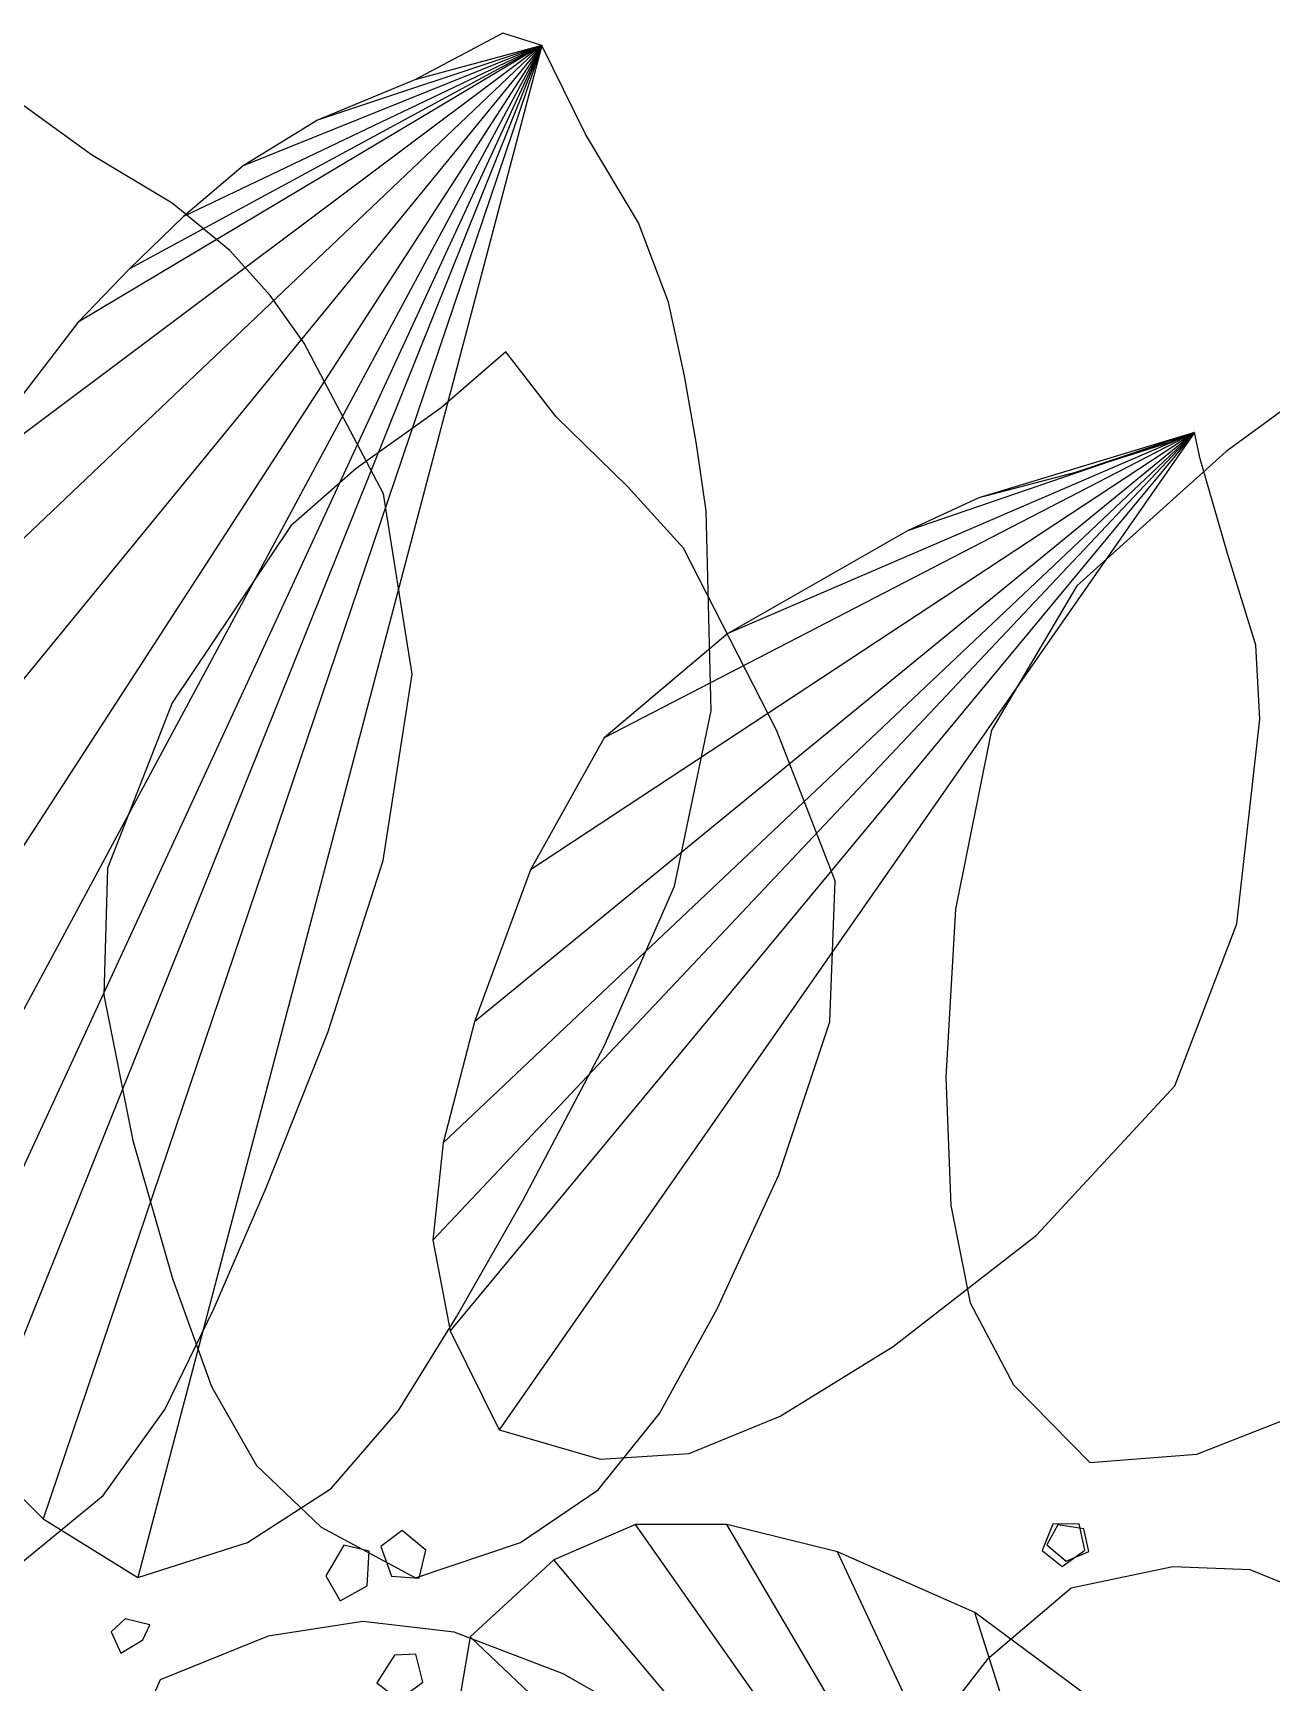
# Model space of a CAD drawing. Extents: x -23.2 to 18.8, y -18.4 to 11.3.
# Drawn here: x -4.0775 to -4.0001, y -0.4929 to -0.3897 of the extents above; entities that cross this region are included whole.
import ezdxf

# ---------------------------------------------------------------- set-up
doc = ezdxf.new("R2010")
doc.units = 0
doc.layers.add('FURNISHINGELEMENT', color=8, linetype='CONTINUOUS')

msp = doc.modelspace()

# ---------------------------------------------------------------- linework, layer by layer
at = {"layer": 'FURNISHINGELEMENT'}
for p, q in [((-4.04814, -0.38969, 4.59365), (-4.05365, -0.39262, 4.59326)), ((-4.04569, -0.39047, 4.59338), (-4.04814, -0.38969, 4.59365)), ((-4.04569, -0.39047, 4.59338), (-4.08878, -0.4431, 4.55989)), ((-4.04569, -0.39047, 4.59338), (-4.08816, -0.456, 4.5508)), ((-4.04569, -0.39047, 4.59338), (-4.08734, -0.43006, 4.56873)), ((-4.04569, -0.39047, 4.59338), (-4.08637, -0.4661, 4.54313)), ((-4.04569, -0.39047, 4.59338), (-4.08405, -0.4734, 4.53703)), ((-4.04569, -0.39047, 4.59338), (-4.0827, -0.4182, 4.57697)), ((-4.04569, -0.39047, 4.59338), (-4.08107, -0.47848, 4.53257)), ((-4.04569, -0.39047, 4.59338), (-4.0769, -0.48265, 4.52883)), ((-4.04569, -0.39047, 4.59338), (-4.0747, -0.40777, 4.58431)), ((-4.04569, -0.39047, 4.59338), (-4.0715, -0.40445, 4.58668)), ((-4.04569, -0.39047, 4.59338), (-4.07097, -0.48631, 4.52571)), ((-4.04569, -0.39047, 4.59338), (-4.06811, -0.40117, 4.58883)), ((-4.04569, -0.39047, 4.59338), (-4.06438, -0.398, 4.59066)), ((-4.04569, -0.39047, 4.59338), (-4.05974, -0.39514, 4.59221)), ((-4.04569, -0.39047, 4.59338), (-4.05365, -0.39262, 4.59326)), ((-4.04297, -0.39602, 4.59205), (-4.04569, -0.39047, 4.59338)), ((-4.04297, -0.39602, 4.59205), (-4.04569, -0.39047, 4.59338)), ((-4.04297, -0.39602, 4.59205), (-4.04569, -0.39047, 4.59338)), ((-4.04297, -0.39602, 4.59205), (-4.04569, -0.39047, 4.59338)), ((-4.04297, -0.39602, 4.59205), (-4.04569, -0.39047, 4.59338)), ((-4.04297, -0.39602, 4.59205), (-4.04569, -0.39047, 4.59338)), ((-4.04297, -0.39602, 4.59205), (-4.04569, -0.39047, 4.59338)), ((-4.04297, -0.39602, 4.59205), (-4.04569, -0.39047, 4.59338)), ((-4.04297, -0.39602, 4.59205), (-4.04569, -0.39047, 4.59338)), ((-4.04297, -0.39602, 4.59205), (-4.04569, -0.39047, 4.59338)), ((-4.04297, -0.39602, 4.59205), (-4.04569, -0.39047, 4.59338)), ((-4.04297, -0.39602, 4.59205), (-4.04569, -0.39047, 4.59338)), ((-4.04297, -0.39602, 4.59205), (-4.04569, -0.39047, 4.59338)), ((-4.04297, -0.39602, 4.59205), (-4.04569, -0.39047, 4.59338)), ((-4.04297, -0.39602, 4.59205), (-4.04569, -0.39047, 4.59338)), ((-4.04297, -0.39602, 4.59205), (-4.04569, -0.39047, 4.59338)), ((-4.05365, -0.39262, 4.59326), (-4.05974, -0.39514, 4.59221)), ((-4.05365, -0.39262, 4.59326), (-4.05974, -0.39514, 4.59221)), ((-4.07387, -0.39731, 4.57315), (-4.07833, -0.39407, 4.57605)), ((-4.05974, -0.39514, 4.59221), (-4.06438, -0.398, 4.59066)), ((-4.05974, -0.39514, 4.59221), (-4.06438, -0.398, 4.59066)), ((-4.05974, -0.39514, 4.59221), (-4.06438, -0.398, 4.59066)), ((-4.03965, -0.40156, 4.58993), (-4.04297, -0.39602, 4.59205)), ((-4.03965, -0.40156, 4.58993), (-4.04297, -0.39602, 4.59205)), ((-4.03965, -0.40156, 4.58993), (-4.04297, -0.39602, 4.59205)), ((-4.03965, -0.40156, 4.58993), (-4.04297, -0.39602, 4.59205)), ((-4.03965, -0.40156, 4.58993), (-4.04297, -0.39602, 4.59205)), ((-4.03965, -0.40156, 4.58993), (-4.04297, -0.39602, 4.59205)), ((-4.03965, -0.40156, 4.58993), (-4.04297, -0.39602, 4.59205)), ((-4.03965, -0.40156, 4.58993), (-4.04297, -0.39602, 4.59205)), ((-4.03965, -0.40156, 4.58993), (-4.04297, -0.39602, 4.59205)), ((-4.03965, -0.40156, 4.58993), (-4.04297, -0.39602, 4.59205)), ((-4.03965, -0.40156, 4.58993), (-4.04297, -0.39602, 4.59205)), ((-4.03965, -0.40156, 4.58993), (-4.04297, -0.39602, 4.59205)), ((-4.03965, -0.40156, 4.58993), (-4.04297, -0.39602, 4.59205)), ((-4.03965, -0.40156, 4.58993), (-4.04297, -0.39602, 4.59205)), ((-4.03965, -0.40156, 4.58993), (-4.04297, -0.39602, 4.59205)), ((-4.03965, -0.40156, 4.58993), (-4.04297, -0.39602, 4.59205)), ((-4.06882, -0.40033, 4.56987), (-4.07387, -0.39731, 4.57315)), ((-4.06438, -0.398, 4.59066), (-4.06811, -0.40117, 4.58883)), ((-4.06438, -0.398, 4.59066), (-4.06811, -0.40117, 4.58883)), ((-4.06438, -0.398, 4.59066), (-4.06811, -0.40117, 4.58883)), ((-4.06438, -0.398, 4.59066), (-4.06811, -0.40117, 4.58883)), ((-4.06521, -0.4033, 4.56623), (-4.06882, -0.40033, 4.56987)), ((-4.06811, -0.40117, 4.58883), (-4.0715, -0.40445, 4.58668)), ((-4.06811, -0.40117, 4.58883), (-4.0715, -0.40445, 4.58668)), ((-4.06811, -0.40117, 4.58883), (-4.0715, -0.40445, 4.58668)), ((-4.06811, -0.40117, 4.58883), (-4.0715, -0.40445, 4.58668)), ((-4.06811, -0.40117, 4.58883), (-4.0715, -0.40445, 4.58668)), ((-4.03777, -0.40653, 4.58762), (-4.03965, -0.40156, 4.58993)), ((-4.03777, -0.40653, 4.58762), (-4.03965, -0.40156, 4.58993)), ((-4.03777, -0.40653, 4.58762), (-4.03965, -0.40156, 4.58993)), ((-4.03777, -0.40653, 4.58762), (-4.03965, -0.40156, 4.58993)), ((-4.03777, -0.40653, 4.58762), (-4.03965, -0.40156, 4.58993)), ((-4.03777, -0.40653, 4.58762), (-4.03965, -0.40156, 4.58993)), ((-4.03777, -0.40653, 4.58762), (-4.03965, -0.40156, 4.58993)), ((-4.03777, -0.40653, 4.58762), (-4.03965, -0.40156, 4.58993)), ((-4.03777, -0.40653, 4.58762), (-4.03965, -0.40156, 4.58993)), ((-4.03777, -0.40653, 4.58762), (-4.03965, -0.40156, 4.58993)), ((-4.03777, -0.40653, 4.58762), (-4.03965, -0.40156, 4.58993)), ((-4.03777, -0.40653, 4.58762), (-4.03965, -0.40156, 4.58993)), ((-4.03777, -0.40653, 4.58762), (-4.03965, -0.40156, 4.58993)), ((-4.03777, -0.40653, 4.58762), (-4.03965, -0.40156, 4.58993)), ((-4.03777, -0.40653, 4.58762), (-4.03965, -0.40156, 4.58993)), ((-4.03777, -0.40653, 4.58762), (-4.03965, -0.40156, 4.58993)), ((-4.06269, -0.40612, 4.56227), (-4.06521, -0.4033, 4.56623)), ((-4.0715, -0.40445, 4.58668), (-4.0747, -0.40777, 4.58431)), ((-4.0715, -0.40445, 4.58668), (-4.0747, -0.40777, 4.58431)), ((-4.0715, -0.40445, 4.58668), (-4.0747, -0.40777, 4.58431)), ((-4.0715, -0.40445, 4.58668), (-4.0747, -0.40777, 4.58431)), ((-4.0715, -0.40445, 4.58668), (-4.0747, -0.40777, 4.58431)), ((-4.0715, -0.40445, 4.58668), (-4.0747, -0.40777, 4.58431)), ((-4.06057, -0.4091, 4.55823), (-4.06269, -0.40612, 4.56227)), ((-4.03678, -0.41113, 4.58529), (-4.03777, -0.40653, 4.58762)), ((-4.03678, -0.41113, 4.58529), (-4.03777, -0.40653, 4.58762)), ((-4.03678, -0.41113, 4.58529), (-4.03777, -0.40653, 4.58762)), ((-4.03678, -0.41113, 4.58529), (-4.03777, -0.40653, 4.58762)), ((-4.03678, -0.41113, 4.58529), (-4.03777, -0.40653, 4.58762)), ((-4.03678, -0.41113, 4.58529), (-4.03777, -0.40653, 4.58762)), ((-4.03678, -0.41113, 4.58529), (-4.03777, -0.40653, 4.58762)), ((-4.03678, -0.41113, 4.58529), (-4.03777, -0.40653, 4.58762)), ((-4.03678, -0.41113, 4.58529), (-4.03777, -0.40653, 4.58762)), ((-4.03678, -0.41113, 4.58529), (-4.03777, -0.40653, 4.58762)), ((-4.03678, -0.41113, 4.58529), (-4.03777, -0.40653, 4.58762)), ((-4.03678, -0.41113, 4.58529), (-4.03777, -0.40653, 4.58762)), ((-4.03678, -0.41113, 4.58529), (-4.03777, -0.40653, 4.58762)), ((-4.03678, -0.41113, 4.58529), (-4.03777, -0.40653, 4.58762)), ((-4.03678, -0.41113, 4.58529), (-4.03777, -0.40653, 4.58762)), ((-4.03678, -0.41113, 4.58529), (-4.03777, -0.40653, 4.58762)), ((-4.0747, -0.40777, 4.58431), (-4.0827, -0.4182, 4.57697)), ((-4.0747, -0.40777, 4.58431), (-4.0827, -0.4182, 4.57697)), ((-4.0747, -0.40777, 4.58431), (-4.0827, -0.4182, 4.57697)), ((-4.0747, -0.40777, 4.58431), (-4.0827, -0.4182, 4.57697)), ((-4.0747, -0.40777, 4.58431), (-4.0827, -0.4182, 4.57697)), ((-4.0747, -0.40777, 4.58431), (-4.0827, -0.4182, 4.57697)), ((-4.0747, -0.40777, 4.58431), (-4.0827, -0.4182, 4.57697)), ((-4.05561, -0.41851, 4.54666), (-4.06057, -0.4091, 4.55823)), ((-4.04795, -0.40963, 4.18516), (-4.05199, -0.41313, 4.18389)), ((-4.04479, -0.41369, 4.18421), (-4.04795, -0.40963, 4.18516)), ((-4.03603, -0.41542, 4.58283), (-4.03678, -0.41113, 4.58529)), ((-4.03603, -0.41542, 4.58283), (-4.03678, -0.41113, 4.58529)), ((-4.03603, -0.41542, 4.58283), (-4.03678, -0.41113, 4.58529)), ((-4.03603, -0.41542, 4.58283), (-4.03678, -0.41113, 4.58529)), ((-4.03603, -0.41542, 4.58283), (-4.03678, -0.41113, 4.58529)), ((-4.03603, -0.41542, 4.58283), (-4.03678, -0.41113, 4.58529)), ((-4.03603, -0.41542, 4.58283), (-4.03678, -0.41113, 4.58529)), ((-4.03603, -0.41542, 4.58283), (-4.03678, -0.41113, 4.58529)), ((-4.03603, -0.41542, 4.58283), (-4.03678, -0.41113, 4.58529)), ((-4.03603, -0.41542, 4.58283), (-4.03678, -0.41113, 4.58529)), ((-4.03603, -0.41542, 4.58283), (-4.03678, -0.41113, 4.58529)), ((-4.03603, -0.41542, 4.58283), (-4.03678, -0.41113, 4.58529)), ((-4.03603, -0.41542, 4.58283), (-4.03678, -0.41113, 4.58529)), ((-4.03603, -0.41542, 4.58283), (-4.03678, -0.41113, 4.58529)), ((-4.03603, -0.41542, 4.58283), (-4.03678, -0.41113, 4.58529)), ((-4.03603, -0.41542, 4.58283), (-4.03678, -0.41113, 4.58529)), ((-4.05199, -0.41313, 4.18389), (-4.05731, -0.41693, 4.18163)), ((-4.04031, -0.41807, 4.18245), (-4.04479, -0.41369, 4.18421)), ((-3.99916, -0.41315, 4.23468), (-4.00289, -0.41587, 4.23214)), ((-4.00486, -0.41468, 4.63651), (-4.05252, -0.46521, 4.58332)), ((-4.00486, -0.41468, 4.63651), (-4.05187, -0.45911, 4.58951)), ((-4.00486, -0.41468, 4.63651), (-4.05144, -0.47088, 4.57851)), ((-4.00486, -0.41468, 4.63651), (-4.0499, -0.45155, 4.59732)), ((-4.00486, -0.41468, 4.63651), (-4.04836, -0.47708, 4.57489)), ((-4.00486, -0.41468, 4.63651), (-4.04641, -0.44204, 4.60743)), ((-4.00486, -0.41468, 4.63651), (-4.0418, -0.43378, 4.61722)), ((-4.00486, -0.41468, 4.63651), (-4.03407, -0.42726, 4.62803)), ((-4.00486, -0.41468, 4.63651), (-4.02281, -0.42083, 4.63558)), ((-4.00486, -0.41468, 4.63651), (-4.01835, -0.41876, 4.63717)), ((-4.00486, -0.41468, 4.63651), (-4.01231, -0.41719, 4.6374)), ((-4.00486, -0.41468, 4.63651), (-4.00641, -0.41531, 4.63674)), ((-4.0045, -0.41632, 4.6359), (-4.00486, -0.41468, 4.63651)), ((-4.0045, -0.41632, 4.6359), (-4.00486, -0.41468, 4.63651)), ((-4.0045, -0.41632, 4.6359), (-4.00486, -0.41468, 4.63651)), ((-4.0045, -0.41632, 4.6359), (-4.00486, -0.41468, 4.63651)), ((-4.0045, -0.41632, 4.6359), (-4.00486, -0.41468, 4.63651)), ((-4.0045, -0.41632, 4.6359), (-4.00486, -0.41468, 4.63651)), ((-4.0045, -0.41632, 4.6359), (-4.00486, -0.41468, 4.63651)), ((-4.0045, -0.41632, 4.6359), (-4.00486, -0.41468, 4.63651)), ((-4.0045, -0.41632, 4.6359), (-4.00486, -0.41468, 4.63651)), ((-4.0045, -0.41632, 4.6359), (-4.00486, -0.41468, 4.63651)), ((-4.0045, -0.41632, 4.6359), (-4.00486, -0.41468, 4.63651)), ((-4.0045, -0.41632, 4.6359), (-4.00486, -0.41468, 4.63651)), ((-4.03541, -0.41958, 4.58025), (-4.03603, -0.41542, 4.58283)), ((-4.03541, -0.41958, 4.58025), (-4.03603, -0.41542, 4.58283)), ((-4.03541, -0.41958, 4.58025), (-4.03603, -0.41542, 4.58283)), ((-4.03541, -0.41958, 4.58025), (-4.03603, -0.41542, 4.58283)), ((-4.03541, -0.41958, 4.58025), (-4.03603, -0.41542, 4.58283)), ((-4.03541, -0.41958, 4.58025), (-4.03603, -0.41542, 4.58283)), ((-4.03541, -0.41958, 4.58025), (-4.03603, -0.41542, 4.58283)), ((-4.03541, -0.41958, 4.58025), (-4.03603, -0.41542, 4.58283)), ((-4.03541, -0.41958, 4.58025), (-4.03603, -0.41542, 4.58283)), ((-4.03541, -0.41958, 4.58025), (-4.03603, -0.41542, 4.58283)), ((-4.03541, -0.41958, 4.58025), (-4.03603, -0.41542, 4.58283)), ((-4.03541, -0.41958, 4.58025), (-4.03603, -0.41542, 4.58283)), ((-4.03541, -0.41958, 4.58025), (-4.03603, -0.41542, 4.58283)), ((-4.03541, -0.41958, 4.58025), (-4.03603, -0.41542, 4.58283)), ((-4.03541, -0.41958, 4.58025), (-4.03603, -0.41542, 4.58283)), ((-4.03541, -0.41958, 4.58025), (-4.03603, -0.41542, 4.58283)), ((-4.00641, -0.41531, 4.63674), (-4.01231, -0.41719, 4.6374)), ((-4.00289, -0.41587, 4.23214), (-4.01223, -0.42428, 4.22337)), ((-4.05731, -0.41693, 4.18163), (-4.0614, -0.42052, 4.1787)), ((-4.0028, -0.42225, 4.63344), (-4.0045, -0.41632, 4.6359)), ((-4.0028, -0.42225, 4.63344), (-4.0045, -0.41632, 4.6359)), ((-4.0028, -0.42225, 4.63344), (-4.0045, -0.41632, 4.6359)), ((-4.0028, -0.42225, 4.63344), (-4.0045, -0.41632, 4.6359)), ((-4.0028, -0.42225, 4.63344), (-4.0045, -0.41632, 4.6359)), ((-4.0028, -0.42225, 4.63344), (-4.0045, -0.41632, 4.6359)), ((-4.0028, -0.42225, 4.63344), (-4.0045, -0.41632, 4.6359)), ((-4.0028, -0.42225, 4.63344), (-4.0045, -0.41632, 4.6359)), ((-4.0028, -0.42225, 4.63344), (-4.0045, -0.41632, 4.6359)), ((-4.0028, -0.42225, 4.63344), (-4.0045, -0.41632, 4.6359)), ((-4.0028, -0.42225, 4.63344), (-4.0045, -0.41632, 4.6359)), ((-4.0028, -0.42225, 4.63344), (-4.0045, -0.41632, 4.6359)), ((-4.01231, -0.41719, 4.6374), (-4.01835, -0.41876, 4.63717)), ((-4.01231, -0.41719, 4.6374), (-4.01835, -0.41876, 4.63717)), ((-4.0538, -0.4298, 4.53569), (-4.05561, -0.41851, 4.54666)), ((-4.03684, -0.42192, 4.18003), (-4.04031, -0.41807, 4.18245)), ((-4.01835, -0.41876, 4.63717), (-4.02281, -0.42083, 4.63558)), ((-4.01835, -0.41876, 4.63717), (-4.02281, -0.42083, 4.63558)), ((-4.01835, -0.41876, 4.63717), (-4.02281, -0.42083, 4.63558)), ((-4.03511, -0.43209, 4.57232), (-4.03541, -0.41958, 4.58025)), ((-4.03511, -0.43209, 4.57232), (-4.03541, -0.41958, 4.58025)), ((-4.03511, -0.43209, 4.57232), (-4.03541, -0.41958, 4.58025)), ((-4.03511, -0.43209, 4.57232), (-4.03541, -0.41958, 4.58025)), ((-4.03511, -0.43209, 4.57232), (-4.03541, -0.41958, 4.58025)), ((-4.03511, -0.43209, 4.57232), (-4.03541, -0.41958, 4.58025)), ((-4.03511, -0.43209, 4.57232), (-4.03541, -0.41958, 4.58025)), ((-4.03511, -0.43209, 4.57232), (-4.03541, -0.41958, 4.58025)), ((-4.03511, -0.43209, 4.57232), (-4.03541, -0.41958, 4.58025)), ((-4.03511, -0.43209, 4.57232), (-4.03541, -0.41958, 4.58025)), ((-4.03511, -0.43209, 4.57232), (-4.03541, -0.41958, 4.58025)), ((-4.03511, -0.43209, 4.57232), (-4.03541, -0.41958, 4.58025)), ((-4.03511, -0.43209, 4.57232), (-4.03541, -0.41958, 4.58025)), ((-4.03511, -0.43209, 4.57232), (-4.03541, -0.41958, 4.58025)), ((-4.03511, -0.43209, 4.57232), (-4.03541, -0.41958, 4.58025)), ((-4.03511, -0.43209, 4.57232), (-4.03541, -0.41958, 4.58025)), ((-4.0614, -0.42052, 4.1787), (-4.06882, -0.43159, 4.16938)), ((-4.02281, -0.42083, 4.63558), (-4.03407, -0.42726, 4.62803)), ((-4.02281, -0.42083, 4.63558), (-4.03407, -0.42726, 4.62803)), ((-4.02281, -0.42083, 4.63558), (-4.03407, -0.42726, 4.62803)), ((-4.02281, -0.42083, 4.63558), (-4.03407, -0.42726, 4.62803)), ((-4.03099, -0.43335, 4.17168), (-4.03684, -0.42192, 4.18003)), ((-4.00102, -0.42798, 4.63044), (-4.0028, -0.42225, 4.63344)), ((-4.00102, -0.42798, 4.63044), (-4.0028, -0.42225, 4.63344)), ((-4.00102, -0.42798, 4.63044), (-4.0028, -0.42225, 4.63344)), ((-4.00102, -0.42798, 4.63044), (-4.0028, -0.42225, 4.63344)), ((-4.00102, -0.42798, 4.63044), (-4.0028, -0.42225, 4.63344)), ((-4.00102, -0.42798, 4.63044), (-4.0028, -0.42225, 4.63344)), ((-4.00102, -0.42798, 4.63044), (-4.0028, -0.42225, 4.63344)), ((-4.00102, -0.42798, 4.63044), (-4.0028, -0.42225, 4.63344)), ((-4.00102, -0.42798, 4.63044), (-4.0028, -0.42225, 4.63344)), ((-4.00102, -0.42798, 4.63044), (-4.0028, -0.42225, 4.63344)), ((-4.00102, -0.42798, 4.63044), (-4.0028, -0.42225, 4.63344)), ((-4.00102, -0.42798, 4.63044), (-4.0028, -0.42225, 4.63344)), ((-4.01223, -0.42428, 4.22337), (-4.01757, -0.4333, 4.21246)), ((-4.03407, -0.42726, 4.62803), (-4.0418, -0.43378, 4.61722)), ((-4.03407, -0.42726, 4.62803), (-4.0418, -0.43378, 4.61722)), ((-4.03407, -0.42726, 4.62803), (-4.0418, -0.43378, 4.61722)), ((-4.03407, -0.42726, 4.62803), (-4.0418, -0.43378, 4.61722)), ((-4.03407, -0.42726, 4.62803), (-4.0418, -0.43378, 4.61722)), ((-4.00077, -0.43262, 4.62761), (-4.00102, -0.42798, 4.63044)), ((-4.00077, -0.43262, 4.62761), (-4.00102, -0.42798, 4.63044)), ((-4.00077, -0.43262, 4.62761), (-4.00102, -0.42798, 4.63044)), ((-4.00077, -0.43262, 4.62761), (-4.00102, -0.42798, 4.63044)), ((-4.00077, -0.43262, 4.62761), (-4.00102, -0.42798, 4.63044)), ((-4.00077, -0.43262, 4.62761), (-4.00102, -0.42798, 4.63044)), ((-4.00077, -0.43262, 4.62761), (-4.00102, -0.42798, 4.63044)), ((-4.00077, -0.43262, 4.62761), (-4.00102, -0.42798, 4.63044)), ((-4.00077, -0.43262, 4.62761), (-4.00102, -0.42798, 4.63044)), ((-4.00077, -0.43262, 4.62761), (-4.00102, -0.42798, 4.63044)), ((-4.00077, -0.43262, 4.62761), (-4.00102, -0.42798, 4.63044)), ((-4.00077, -0.43262, 4.62761), (-4.00102, -0.42798, 4.63044)), ((-4.05563, -0.44146, 4.52623), (-4.0538, -0.4298, 4.53569)), ((-4.06882, -0.43159, 4.16938), (-4.07287, -0.44194, 4.15819)), ((-4.0374, -0.44307, 4.56482), (-4.03511, -0.43209, 4.57232)), ((-4.0374, -0.44307, 4.56482), (-4.03511, -0.43209, 4.57232)), ((-4.0374, -0.44307, 4.56482), (-4.03511, -0.43209, 4.57232)), ((-4.0374, -0.44307, 4.56482), (-4.03511, -0.43209, 4.57232)), ((-4.0374, -0.44307, 4.56482), (-4.03511, -0.43209, 4.57232)), ((-4.0374, -0.44307, 4.56482), (-4.03511, -0.43209, 4.57232)), ((-4.0374, -0.44307, 4.56482), (-4.03511, -0.43209, 4.57232)), ((-4.0374, -0.44307, 4.56482), (-4.03511, -0.43209, 4.57232)), ((-4.0374, -0.44307, 4.56482), (-4.03511, -0.43209, 4.57232)), ((-4.0374, -0.44307, 4.56482), (-4.03511, -0.43209, 4.57232)), ((-4.0374, -0.44307, 4.56482), (-4.03511, -0.43209, 4.57232)), ((-4.0374, -0.44307, 4.56482), (-4.03511, -0.43209, 4.57232)), ((-4.0374, -0.44307, 4.56482), (-4.03511, -0.43209, 4.57232)), ((-4.0374, -0.44307, 4.56482), (-4.03511, -0.43209, 4.57232)), ((-4.0374, -0.44307, 4.56482), (-4.03511, -0.43209, 4.57232)), ((-4.0374, -0.44307, 4.56482), (-4.03511, -0.43209, 4.57232)), ((-4.02734, -0.44273, 4.16191), (-4.03099, -0.43335, 4.17168)), ((-4.01757, -0.4333, 4.21246), (-4.01982, -0.44451, 4.20206)), ((-4.00221, -0.44541, 4.61865), (-4.00077, -0.43262, 4.62761)), ((-4.00221, -0.44541, 4.61865), (-4.00077, -0.43262, 4.62761)), ((-4.00221, -0.44541, 4.61865), (-4.00077, -0.43262, 4.62761)), ((-4.00221, -0.44541, 4.61865), (-4.00077, -0.43262, 4.62761)), ((-4.00221, -0.44541, 4.61865), (-4.00077, -0.43262, 4.62761)), ((-4.00221, -0.44541, 4.61865), (-4.00077, -0.43262, 4.62761)), ((-4.00221, -0.44541, 4.61865), (-4.00077, -0.43262, 4.62761)), ((-4.00221, -0.44541, 4.61865), (-4.00077, -0.43262, 4.62761)), ((-4.00221, -0.44541, 4.61865), (-4.00077, -0.43262, 4.62761)), ((-4.00221, -0.44541, 4.61865), (-4.00077, -0.43262, 4.62761)), ((-4.00221, -0.44541, 4.61865), (-4.00077, -0.43262, 4.62761)), ((-4.00221, -0.44541, 4.61865), (-4.00077, -0.43262, 4.62761)), ((-4.0418, -0.43378, 4.61722), (-4.04641, -0.44204, 4.60743)), ((-4.0418, -0.43378, 4.61722), (-4.04641, -0.44204, 4.60743)), ((-4.0418, -0.43378, 4.61722), (-4.04641, -0.44204, 4.60743)), ((-4.0418, -0.43378, 4.61722), (-4.04641, -0.44204, 4.60743)), ((-4.0418, -0.43378, 4.61722), (-4.04641, -0.44204, 4.60743)), ((-4.0418, -0.43378, 4.61722), (-4.04641, -0.44204, 4.60743)), ((-4.05909, -0.45221, 4.51759), (-4.05563, -0.44146, 4.52623)), ((-4.07287, -0.44194, 4.15819), (-4.07311, -0.44987, 4.14668)), ((-4.04641, -0.44204, 4.60743), (-4.0499, -0.45155, 4.59732)), ((-4.04641, -0.44204, 4.60743), (-4.0499, -0.45155, 4.59732)), ((-4.04641, -0.44204, 4.60743), (-4.0499, -0.45155, 4.59732)), ((-4.04641, -0.44204, 4.60743), (-4.0499, -0.45155, 4.59732)), ((-4.04641, -0.44204, 4.60743), (-4.0499, -0.45155, 4.59732)), ((-4.04641, -0.44204, 4.60743), (-4.0499, -0.45155, 4.59732)), ((-4.04641, -0.44204, 4.60743), (-4.0499, -0.45155, 4.59732)), ((-4.02767, -0.45155, 4.14956), (-4.02734, -0.44273, 4.16191)), ((-4.0418, -0.45308, 4.55768), (-4.0374, -0.44307, 4.56482)), ((-4.0418, -0.45308, 4.55768), (-4.0374, -0.44307, 4.56482)), ((-4.0418, -0.45308, 4.55768), (-4.0374, -0.44307, 4.56482)), ((-4.0418, -0.45308, 4.55768), (-4.0374, -0.44307, 4.56482)), ((-4.0418, -0.45308, 4.55768), (-4.0374, -0.44307, 4.56482)), ((-4.0418, -0.45308, 4.55768), (-4.0374, -0.44307, 4.56482)), ((-4.0418, -0.45308, 4.55768), (-4.0374, -0.44307, 4.56482)), ((-4.0418, -0.45308, 4.55768), (-4.0374, -0.44307, 4.56482)), ((-4.0418, -0.45308, 4.55768), (-4.0374, -0.44307, 4.56482)), ((-4.0418, -0.45308, 4.55768), (-4.0374, -0.44307, 4.56482)), ((-4.0418, -0.45308, 4.55768), (-4.0374, -0.44307, 4.56482)), ((-4.0418, -0.45308, 4.55768), (-4.0374, -0.44307, 4.56482)), ((-4.0418, -0.45308, 4.55768), (-4.0374, -0.44307, 4.56482)), ((-4.0418, -0.45308, 4.55768), (-4.0374, -0.44307, 4.56482)), ((-4.0418, -0.45308, 4.55768), (-4.0374, -0.44307, 4.56482)), ((-4.0418, -0.45308, 4.55768), (-4.0374, -0.44307, 4.56482)), ((-4.01982, -0.44451, 4.20206), (-4.02042, -0.455, 4.19294)), ((-4.0061, -0.45555, 4.60929), (-4.00221, -0.44541, 4.61865)), ((-4.0061, -0.45555, 4.60929), (-4.00221, -0.44541, 4.61865)), ((-4.0061, -0.45555, 4.60929), (-4.00221, -0.44541, 4.61865)), ((-4.0061, -0.45555, 4.60929), (-4.00221, -0.44541, 4.61865)), ((-4.0061, -0.45555, 4.60929), (-4.00221, -0.44541, 4.61865)), ((-4.0061, -0.45555, 4.60929), (-4.00221, -0.44541, 4.61865)), ((-4.0061, -0.45555, 4.60929), (-4.00221, -0.44541, 4.61865)), ((-4.0061, -0.45555, 4.60929), (-4.00221, -0.44541, 4.61865)), ((-4.0061, -0.45555, 4.60929), (-4.00221, -0.44541, 4.61865)), ((-4.0061, -0.45555, 4.60929), (-4.00221, -0.44541, 4.61865)), ((-4.0061, -0.45555, 4.60929), (-4.00221, -0.44541, 4.61865)), ((-4.0061, -0.45555, 4.60929), (-4.00221, -0.44541, 4.61865)), ((-4.07311, -0.44987, 4.14668), (-4.07128, -0.45897, 4.13585)), ((-4.0499, -0.45155, 4.59732), (-4.05187, -0.45911, 4.58951)), ((-4.0499, -0.45155, 4.59732), (-4.05187, -0.45911, 4.58951)), ((-4.0499, -0.45155, 4.59732), (-4.05187, -0.45911, 4.58951)), ((-4.0499, -0.45155, 4.59732), (-4.05187, -0.45911, 4.58951)), ((-4.0499, -0.45155, 4.59732), (-4.05187, -0.45911, 4.58951)), ((-4.0499, -0.45155, 4.59732), (-4.05187, -0.45911, 4.58951)), ((-4.0499, -0.45155, 4.59732), (-4.05187, -0.45911, 4.58951)), ((-4.0499, -0.45155, 4.59732), (-4.05187, -0.45911, 4.58951)), ((-4.03086, -0.46111, 4.13753), (-4.02767, -0.45155, 4.14956)), ((-4.06294, -0.46193, 4.50977), (-4.05909, -0.45221, 4.51759)), ((-4.04689, -0.46273, 4.55031), (-4.0418, -0.45308, 4.55768)), ((-4.04689, -0.46273, 4.55031), (-4.0418, -0.45308, 4.55768)), ((-4.04689, -0.46273, 4.55031), (-4.0418, -0.45308, 4.55768)), ((-4.04689, -0.46273, 4.55031), (-4.0418, -0.45308, 4.55768)), ((-4.04689, -0.46273, 4.55031), (-4.0418, -0.45308, 4.55768)), ((-4.04689, -0.46273, 4.55031), (-4.0418, -0.45308, 4.55768)), ((-4.04689, -0.46273, 4.55031), (-4.0418, -0.45308, 4.55768)), ((-4.04689, -0.46273, 4.55031), (-4.0418, -0.45308, 4.55768)), ((-4.04689, -0.46273, 4.55031), (-4.0418, -0.45308, 4.55768)), ((-4.04689, -0.46273, 4.55031), (-4.0418, -0.45308, 4.55768)), ((-4.04689, -0.46273, 4.55031), (-4.0418, -0.45308, 4.55768)), ((-4.04689, -0.46273, 4.55031), (-4.0418, -0.45308, 4.55768)), ((-4.04689, -0.46273, 4.55031), (-4.0418, -0.45308, 4.55768)), ((-4.04689, -0.46273, 4.55031), (-4.0418, -0.45308, 4.55768)), ((-4.04689, -0.46273, 4.55031), (-4.0418, -0.45308, 4.55768)), ((-4.04689, -0.46273, 4.55031), (-4.0418, -0.45308, 4.55768)), ((-4.02042, -0.455, 4.19294), (-4.02011, -0.46303, 4.18588)), ((-4.01475, -0.4649, 4.6006), (-4.0061, -0.45555, 4.60929)), ((-4.01475, -0.4649, 4.6006), (-4.0061, -0.45555, 4.60929)), ((-4.01475, -0.4649, 4.6006), (-4.0061, -0.45555, 4.60929)), ((-4.01475, -0.4649, 4.6006), (-4.0061, -0.45555, 4.60929)), ((-4.01475, -0.4649, 4.6006), (-4.0061, -0.45555, 4.60929)), ((-4.01475, -0.4649, 4.6006), (-4.0061, -0.45555, 4.60929)), ((-4.01475, -0.4649, 4.6006), (-4.0061, -0.45555, 4.60929)), ((-4.01475, -0.4649, 4.6006), (-4.0061, -0.45555, 4.60929)), ((-4.01475, -0.4649, 4.6006), (-4.0061, -0.45555, 4.60929)), ((-4.01475, -0.4649, 4.6006), (-4.0061, -0.45555, 4.60929)), ((-4.01475, -0.4649, 4.6006), (-4.0061, -0.45555, 4.60929)), ((-4.01475, -0.4649, 4.6006), (-4.0061, -0.45555, 4.60929)), ((-4.07128, -0.45897, 4.13585), (-4.0688, -0.4676, 4.1267)), ((-4.05187, -0.45911, 4.58951), (-4.05252, -0.46521, 4.58332)), ((-4.05187, -0.45911, 4.58951), (-4.05252, -0.46521, 4.58332)), ((-4.05187, -0.45911, 4.58951), (-4.05252, -0.46521, 4.58332)), ((-4.05187, -0.45911, 4.58951), (-4.05252, -0.46521, 4.58332)), ((-4.05187, -0.45911, 4.58951), (-4.05252, -0.46521, 4.58332)), ((-4.05187, -0.45911, 4.58951), (-4.05252, -0.46521, 4.58332)), ((-4.05187, -0.45911, 4.58951), (-4.05252, -0.46521, 4.58332)), ((-4.05187, -0.45911, 4.58951), (-4.05252, -0.46521, 4.58332)), ((-4.05187, -0.45911, 4.58951), (-4.05252, -0.46521, 4.58332)), ((-4.03473, -0.46951, 4.12799), (-4.03086, -0.46111, 4.13753)), ((-4.06621, -0.4695, 4.50364), (-4.06294, -0.46193, 4.50977)), ((-4.05104, -0.47, 4.54418), (-4.04689, -0.46273, 4.55031)), ((-4.05104, -0.47, 4.54418), (-4.04689, -0.46273, 4.55031)), ((-4.05104, -0.47, 4.54418), (-4.04689, -0.46273, 4.55031)), ((-4.05104, -0.47, 4.54418), (-4.04689, -0.46273, 4.55031)), ((-4.05104, -0.47, 4.54418), (-4.04689, -0.46273, 4.55031)), ((-4.05104, -0.47, 4.54418), (-4.04689, -0.46273, 4.55031)), ((-4.05104, -0.47, 4.54418), (-4.04689, -0.46273, 4.55031)), ((-4.05104, -0.47, 4.54418), (-4.04689, -0.46273, 4.55031)), ((-4.05104, -0.47, 4.54418), (-4.04689, -0.46273, 4.55031)), ((-4.05104, -0.47, 4.54418), (-4.04689, -0.46273, 4.55031)), ((-4.05104, -0.47, 4.54418), (-4.04689, -0.46273, 4.55031)), ((-4.05104, -0.47, 4.54418), (-4.04689, -0.46273, 4.55031)), ((-4.05104, -0.47, 4.54418), (-4.04689, -0.46273, 4.55031)), ((-4.05104, -0.47, 4.54418), (-4.04689, -0.46273, 4.55031)), ((-4.05104, -0.47, 4.54418), (-4.04689, -0.46273, 4.55031)), ((-4.05104, -0.47, 4.54418), (-4.04689, -0.46273, 4.55031)), ((-4.02011, -0.46303, 4.18588), (-4.0189, -0.46912, 4.1804)), ((-4.05252, -0.46521, 4.58332), (-4.05144, -0.47088, 4.57851)), ((-4.05252, -0.46521, 4.58332), (-4.05144, -0.47088, 4.57851)), ((-4.05252, -0.46521, 4.58332), (-4.05144, -0.47088, 4.57851)), ((-4.05252, -0.46521, 4.58332), (-4.05144, -0.47088, 4.57851)), ((-4.05252, -0.46521, 4.58332), (-4.05144, -0.47088, 4.57851)), ((-4.05252, -0.46521, 4.58332), (-4.05144, -0.47088, 4.57851)), ((-4.05252, -0.46521, 4.58332), (-4.05144, -0.47088, 4.57851)), ((-4.05252, -0.46521, 4.58332), (-4.05144, -0.47088, 4.57851)), ((-4.05252, -0.46521, 4.58332), (-4.05144, -0.47088, 4.57851)), ((-4.05252, -0.46521, 4.58332), (-4.05144, -0.47088, 4.57851)), ((-4.02371, -0.47185, 4.59314), (-4.01475, -0.4649, 4.6006)), ((-4.02371, -0.47185, 4.59314), (-4.01475, -0.4649, 4.6006)), ((-4.02371, -0.47185, 4.59314), (-4.01475, -0.4649, 4.6006)), ((-4.02371, -0.47185, 4.59314), (-4.01475, -0.4649, 4.6006)), ((-4.02371, -0.47185, 4.59314), (-4.01475, -0.4649, 4.6006)), ((-4.02371, -0.47185, 4.59314), (-4.01475, -0.4649, 4.6006)), ((-4.02371, -0.47185, 4.59314), (-4.01475, -0.4649, 4.6006)), ((-4.02371, -0.47185, 4.59314), (-4.01475, -0.4649, 4.6006)), ((-4.02371, -0.47185, 4.59314), (-4.01475, -0.4649, 4.6006)), ((-4.02371, -0.47185, 4.59314), (-4.01475, -0.4649, 4.6006)), ((-4.02371, -0.47185, 4.59314), (-4.01475, -0.4649, 4.6006)), ((-4.02371, -0.47185, 4.59314), (-4.01475, -0.4649, 4.6006)), ((-4.0688, -0.4676, 4.1267), (-4.06636, -0.47436, 4.11987)), ((-4.06929, -0.4758, 4.49824), (-4.06621, -0.4695, 4.50364)), ((-4.03834, -0.47604, 4.12081), (-4.03473, -0.46951, 4.12799)), ((-4.0189, -0.46912, 4.1804), (-4.01619, -0.47426, 4.17607)), ((-4.05467, -0.47586, 4.53861), (-4.05104, -0.47, 4.54418)), ((-4.05467, -0.47586, 4.53861), (-4.05104, -0.47, 4.54418)), ((-4.05467, -0.47586, 4.53861), (-4.05104, -0.47, 4.54418)), ((-4.05467, -0.47586, 4.53861), (-4.05104, -0.47, 4.54418)), ((-4.05467, -0.47586, 4.53861), (-4.05104, -0.47, 4.54418)), ((-4.05467, -0.47586, 4.53861), (-4.05104, -0.47, 4.54418)), ((-4.05467, -0.47586, 4.53861), (-4.05104, -0.47, 4.54418)), ((-4.05467, -0.47586, 4.53861), (-4.05104, -0.47, 4.54418)), ((-4.05467, -0.47586, 4.53861), (-4.05104, -0.47, 4.54418)), ((-4.05467, -0.47586, 4.53861), (-4.05104, -0.47, 4.54418)), ((-4.05467, -0.47586, 4.53861), (-4.05104, -0.47, 4.54418)), ((-4.05467, -0.47586, 4.53861), (-4.05104, -0.47, 4.54418)), ((-4.05467, -0.47586, 4.53861), (-4.05104, -0.47, 4.54418)), ((-4.05467, -0.47586, 4.53861), (-4.05104, -0.47, 4.54418)), ((-4.05467, -0.47586, 4.53861), (-4.05104, -0.47, 4.54418)), ((-4.05467, -0.47586, 4.53861), (-4.05104, -0.47, 4.54418)), ((-4.05144, -0.47088, 4.57851), (-4.04836, -0.47708, 4.57489)), ((-4.05144, -0.47088, 4.57851), (-4.04836, -0.47708, 4.57489)), ((-4.05144, -0.47088, 4.57851), (-4.04836, -0.47708, 4.57489)), ((-4.05144, -0.47088, 4.57851), (-4.04836, -0.47708, 4.57489)), ((-4.05144, -0.47088, 4.57851), (-4.04836, -0.47708, 4.57489)), ((-4.05144, -0.47088, 4.57851), (-4.04836, -0.47708, 4.57489)), ((-4.05144, -0.47088, 4.57851), (-4.04836, -0.47708, 4.57489)), ((-4.05144, -0.47088, 4.57851), (-4.04836, -0.47708, 4.57489)), ((-4.05144, -0.47088, 4.57851), (-4.04836, -0.47708, 4.57489)), ((-4.05144, -0.47088, 4.57851), (-4.04836, -0.47708, 4.57489)), ((-4.05144, -0.47088, 4.57851), (-4.04836, -0.47708, 4.57489)), ((-4.03079, -0.47621, 4.58714), (-4.02371, -0.47185, 4.59314)), ((-4.03079, -0.47621, 4.58714), (-4.02371, -0.47185, 4.59314)), ((-4.03079, -0.47621, 4.58714), (-4.02371, -0.47185, 4.59314)), ((-4.03079, -0.47621, 4.58714), (-4.02371, -0.47185, 4.59314)), ((-4.03079, -0.47621, 4.58714), (-4.02371, -0.47185, 4.59314)), ((-4.03079, -0.47621, 4.58714), (-4.02371, -0.47185, 4.59314)), ((-4.03079, -0.47621, 4.58714), (-4.02371, -0.47185, 4.59314)), ((-4.03079, -0.47621, 4.58714), (-4.02371, -0.47185, 4.59314)), ((-4.03079, -0.47621, 4.58714), (-4.02371, -0.47185, 4.59314)), ((-4.03079, -0.47621, 4.58714), (-4.02371, -0.47185, 4.59314)), ((-4.03079, -0.47621, 4.58714), (-4.02371, -0.47185, 4.59314)), ((-4.03079, -0.47621, 4.58714), (-4.02371, -0.47185, 4.59314)), ((-4.06636, -0.47436, 4.11987), (-4.06354, -0.47931, 4.11453)), ((-4.01619, -0.47426, 4.17607), (-4.01142, -0.47912, 4.17272)), ((-4.07314, -0.48117, 4.4933), (-4.06929, -0.4758, 4.49824)), ((-4.05887, -0.48075, 4.53335), (-4.05467, -0.47586, 4.53861)), ((-4.05887, -0.48075, 4.53335), (-4.05467, -0.47586, 4.53861)), ((-4.05887, -0.48075, 4.53335), (-4.05467, -0.47586, 4.53861)), ((-4.05887, -0.48075, 4.53335), (-4.05467, -0.47586, 4.53861)), ((-4.05887, -0.48075, 4.53335), (-4.05467, -0.47586, 4.53861)), ((-4.05887, -0.48075, 4.53335), (-4.05467, -0.47586, 4.53861)), ((-4.05887, -0.48075, 4.53335), (-4.05467, -0.47586, 4.53861)), ((-4.05887, -0.48075, 4.53335), (-4.05467, -0.47586, 4.53861)), ((-4.05887, -0.48075, 4.53335), (-4.05467, -0.47586, 4.53861)), ((-4.05887, -0.48075, 4.53335), (-4.05467, -0.47586, 4.53861)), ((-4.05887, -0.48075, 4.53335), (-4.05467, -0.47586, 4.53861)), ((-4.05887, -0.48075, 4.53335), (-4.05467, -0.47586, 4.53861)), ((-4.05887, -0.48075, 4.53335), (-4.05467, -0.47586, 4.53861)), ((-4.05887, -0.48075, 4.53335), (-4.05467, -0.47586, 4.53861)), ((-4.05887, -0.48075, 4.53335), (-4.05467, -0.47586, 4.53861)), ((-4.05887, -0.48075, 4.53335), (-4.05467, -0.47586, 4.53861)), ((-4.04217, -0.48082, 4.11498), (-4.03834, -0.47604, 4.12081)), ((-4.03648, -0.47856, 4.5822), (-4.03079, -0.47621, 4.58714)), ((-4.03648, -0.47856, 4.5822), (-4.03079, -0.47621, 4.58714)), ((-4.03648, -0.47856, 4.5822), (-4.03079, -0.47621, 4.58714)), ((-4.03648, -0.47856, 4.5822), (-4.03079, -0.47621, 4.58714)), ((-4.03648, -0.47856, 4.5822), (-4.03079, -0.47621, 4.58714)), ((-4.03648, -0.47856, 4.5822), (-4.03079, -0.47621, 4.58714)), ((-4.03648, -0.47856, 4.5822), (-4.03079, -0.47621, 4.58714)), ((-4.03648, -0.47856, 4.5822), (-4.03079, -0.47621, 4.58714)), ((-4.03648, -0.47856, 4.5822), (-4.03079, -0.47621, 4.58714)), ((-4.03648, -0.47856, 4.5822), (-4.03079, -0.47621, 4.58714)), ((-4.03648, -0.47856, 4.5822), (-4.03079, -0.47621, 4.58714)), ((-4.03648, -0.47856, 4.5822), (-4.03079, -0.47621, 4.58714)), ((-4.00471, -0.4786, 4.17607), (-3.99939, -0.4765, 4.18039)), ((-4.04836, -0.47708, 4.57489), (-4.04204, -0.4789, 4.57814)), ((-4.04836, -0.47708, 4.57489), (-4.04204, -0.4789, 4.57814)), ((-4.04836, -0.47708, 4.57489), (-4.04204, -0.4789, 4.57814)), ((-4.04836, -0.47708, 4.57489), (-4.04204, -0.4789, 4.57814)), ((-4.04836, -0.47708, 4.57489), (-4.04204, -0.4789, 4.57814)), ((-4.04836, -0.47708, 4.57489), (-4.04204, -0.4789, 4.57814)), ((-4.04836, -0.47708, 4.57489), (-4.04204, -0.4789, 4.57814)), ((-4.04836, -0.47708, 4.57489), (-4.04204, -0.4789, 4.57814)), ((-4.04836, -0.47708, 4.57489), (-4.04204, -0.4789, 4.57814)), ((-4.04836, -0.47708, 4.57489), (-4.04204, -0.4789, 4.57814)), ((-4.04836, -0.47708, 4.57489), (-4.04204, -0.4789, 4.57814)), ((-4.04836, -0.47708, 4.57489), (-4.04204, -0.4789, 4.57814)), ((-4.08107, -0.47848, 4.53257), (-4.0769, -0.48265, 4.52883)), ((-4.08107, -0.47848, 4.53257), (-4.0769, -0.48265, 4.52883)), ((-4.08107, -0.47848, 4.53257), (-4.0769, -0.48265, 4.52883)), ((-4.08107, -0.47848, 4.53257), (-4.0769, -0.48265, 4.52883)), ((-4.08107, -0.47848, 4.53257), (-4.0769, -0.48265, 4.52883)), ((-4.08107, -0.47848, 4.53257), (-4.0769, -0.48265, 4.52883)), ((-4.08107, -0.47848, 4.53257), (-4.0769, -0.48265, 4.52883)), ((-4.08107, -0.47848, 4.53257), (-4.0769, -0.48265, 4.52883)), ((-4.08107, -0.47848, 4.53257), (-4.0769, -0.48265, 4.52883)), ((-4.08107, -0.47848, 4.53257), (-4.0769, -0.48265, 4.52883)), ((-4.08107, -0.47848, 4.53257), (-4.0769, -0.48265, 4.52883)), ((-4.08107, -0.47848, 4.53257), (-4.0769, -0.48265, 4.52883)), ((-4.08107, -0.47848, 4.53257), (-4.0769, -0.48265, 4.52883)), ((-4.08107, -0.47848, 4.53257), (-4.0769, -0.48265, 4.52883)), ((-4.04204, -0.4789, 4.57814), (-4.03648, -0.47856, 4.5822)), ((-4.04204, -0.4789, 4.57814), (-4.03648, -0.47856, 4.5822)), ((-4.04204, -0.4789, 4.57814), (-4.03648, -0.47856, 4.5822)), ((-4.04204, -0.4789, 4.57814), (-4.03648, -0.47856, 4.5822)), ((-4.04204, -0.4789, 4.57814), (-4.03648, -0.47856, 4.5822)), ((-4.04204, -0.4789, 4.57814), (-4.03648, -0.47856, 4.5822)), ((-4.04204, -0.4789, 4.57814), (-4.03648, -0.47856, 4.5822)), ((-4.04204, -0.4789, 4.57814), (-4.03648, -0.47856, 4.5822)), ((-4.04204, -0.4789, 4.57814), (-4.03648, -0.47856, 4.5822)), ((-4.04204, -0.4789, 4.57814), (-4.03648, -0.47856, 4.5822)), ((-4.04204, -0.4789, 4.57814), (-4.03648, -0.47856, 4.5822)), ((-4.04204, -0.4789, 4.57814), (-4.03648, -0.47856, 4.5822)), ((-4.01142, -0.47912, 4.17272), (-4.00471, -0.4786, 4.17607)), ((-4.06354, -0.47931, 4.11453), (-4.05951, -0.48316, 4.11024)), ((-4.06412, -0.48413, 4.52909), (-4.05887, -0.48075, 4.53335)), ((-4.06412, -0.48413, 4.52909), (-4.05887, -0.48075, 4.53335)), ((-4.06412, -0.48413, 4.52909), (-4.05887, -0.48075, 4.53335)), ((-4.06412, -0.48413, 4.52909), (-4.05887, -0.48075, 4.53335)), ((-4.06412, -0.48413, 4.52909), (-4.05887, -0.48075, 4.53335)), ((-4.06412, -0.48413, 4.52909), (-4.05887, -0.48075, 4.53335)), ((-4.06412, -0.48413, 4.52909), (-4.05887, -0.48075, 4.53335)), ((-4.06412, -0.48413, 4.52909), (-4.05887, -0.48075, 4.53335)), ((-4.06412, -0.48413, 4.52909), (-4.05887, -0.48075, 4.53335)), ((-4.06412, -0.48413, 4.52909), (-4.05887, -0.48075, 4.53335)), ((-4.06412, -0.48413, 4.52909), (-4.05887, -0.48075, 4.53335)), ((-4.06412, -0.48413, 4.52909), (-4.05887, -0.48075, 4.53335)), ((-4.06412, -0.48413, 4.52909), (-4.05887, -0.48075, 4.53335)), ((-4.06412, -0.48413, 4.52909), (-4.05887, -0.48075, 4.53335)), ((-4.06412, -0.48413, 4.52909), (-4.05887, -0.48075, 4.53335)), ((-4.06412, -0.48413, 4.52909), (-4.05887, -0.48075, 4.53335)), ((-4.04703, -0.48413, 4.11039), (-4.04217, -0.48082, 4.11498)), ((-4.07817, -0.4853, 4.48928), (-4.07314, -0.48117, 4.4933)), ((-4.0769, -0.48265, 4.52883), (-4.07097, -0.48631, 4.52571)), ((-4.0769, -0.48265, 4.52883), (-4.07097, -0.48631, 4.52571)), ((-4.0769, -0.48265, 4.52883), (-4.07097, -0.48631, 4.52571)), ((-4.0769, -0.48265, 4.52883), (-4.07097, -0.48631, 4.52571)), ((-4.0769, -0.48265, 4.52883), (-4.07097, -0.48631, 4.52571)), ((-4.0769, -0.48265, 4.52883), (-4.07097, -0.48631, 4.52571)), ((-4.0769, -0.48265, 4.52883), (-4.07097, -0.48631, 4.52571)), ((-4.0769, -0.48265, 4.52883), (-4.07097, -0.48631, 4.52571)), ((-4.0769, -0.48265, 4.52883), (-4.07097, -0.48631, 4.52571)), ((-4.0769, -0.48265, 4.52883), (-4.07097, -0.48631, 4.52571)), ((-4.0769, -0.48265, 4.52883), (-4.07097, -0.48631, 4.52571)), ((-4.0769, -0.48265, 4.52883), (-4.07097, -0.48631, 4.52571)), ((-4.0769, -0.48265, 4.52883), (-4.07097, -0.48631, 4.52571)), ((-4.0769, -0.48265, 4.52883), (-4.07097, -0.48631, 4.52571)), ((-4.0769, -0.48265, 4.52883), (-4.07097, -0.48631, 4.52571)), ((-4.03983, -0.48299, 4.57699), (-4.04495, -0.48521, 4.5718)), ((-4.03983, -0.48299, 4.57699), (-4.04495, -0.48521, 4.5718)), ((-4.03983, -0.48299, 4.57699), (-4.04495, -0.48521, 4.5718)), ((-4.03983, -0.48299, 4.57699), (-4.04495, -0.48521, 4.5718)), ((-4.03983, -0.48299, 4.57699), (-4.04495, -0.48521, 4.5718)), ((-4.03983, -0.48299, 4.57699), (-4.04495, -0.48521, 4.5718)), ((-4.03983, -0.48299, 4.57699), (-4.04495, -0.48521, 4.5718)), ((-4.03983, -0.48299, 4.57699), (-4.04495, -0.48521, 4.5718)), ((-4.03983, -0.48299, 4.57699), (-4.04495, -0.48521, 4.5718)), ((-4.03983, -0.48299, 4.57699), (-4.04495, -0.48521, 4.5718)), ((-4.03983, -0.48299, 4.57699), (-4.04495, -0.48521, 4.5718)), ((-4.00444, -0.53338, 4.63907), (-4.03983, -0.48299, 4.57699)), ((-4.03413, -0.48299, 4.5838), (-4.03983, -0.48299, 4.57699)), ((-4.03413, -0.48299, 4.5838), (-4.03983, -0.48299, 4.57699)), ((-4.03413, -0.48299, 4.5838), (-4.03983, -0.48299, 4.57699)), ((-4.03413, -0.48299, 4.5838), (-4.03983, -0.48299, 4.57699)), ((-4.03413, -0.48299, 4.5838), (-4.03983, -0.48299, 4.57699)), ((-4.03413, -0.48299, 4.5838), (-4.03983, -0.48299, 4.57699)), ((-4.03413, -0.48299, 4.5838), (-4.03983, -0.48299, 4.57699)), ((-4.03413, -0.48299, 4.5838), (-4.03983, -0.48299, 4.57699)), ((-4.03413, -0.48299, 4.5838), (-4.03983, -0.48299, 4.57699)), ((-4.03413, -0.48299, 4.5838), (-4.03983, -0.48299, 4.57699)), ((-4.00444, -0.53338, 4.63907), (-4.03413, -0.48299, 4.5838)), ((-4.02719, -0.4847, 4.5923), (-4.03413, -0.48299, 4.5838)), ((-4.02719, -0.4847, 4.5923), (-4.03413, -0.48299, 4.5838)), ((-4.02719, -0.4847, 4.5923), (-4.03413, -0.48299, 4.5838)), ((-4.02719, -0.4847, 4.5923), (-4.03413, -0.48299, 4.5838)), ((-4.02719, -0.4847, 4.5923), (-4.03413, -0.48299, 4.5838)), ((-4.02719, -0.4847, 4.5923), (-4.03413, -0.48299, 4.5838)), ((-4.02719, -0.4847, 4.5923), (-4.03413, -0.48299, 4.5838)), ((-4.02719, -0.4847, 4.5923), (-4.03413, -0.48299, 4.5838)), ((-4.02719, -0.4847, 4.5923), (-4.03413, -0.48299, 4.5838)), ((-4.01373, -0.48297, 4.16647), (-4.01439, -0.48462, 4.16584)), ((-4.01342, -0.48301, 4.16544), (-4.0141, -0.48426, 4.16677)), ((-4.01207, -0.48296, 4.16627), (-4.01373, -0.48297, 4.16647)), ((-4.01179, -0.48327, 4.16529), (-4.01342, -0.48301, 4.16544)), ((-4.01172, -0.4846, 4.1655), (-4.01207, -0.48296, 4.16627)), ((-4.05951, -0.48316, 4.11024), (-4.05361, -0.48634, 4.10683)), ((-4.05443, -0.48337, 4.55935), (-4.05576, -0.48438, 4.56071)), ((-4.05296, -0.48459, 4.5592), (-4.05443, -0.48337, 4.55935)), ((-4.01147, -0.48469, 4.16652), (-4.01179, -0.48327, 4.16529)), ((-4.07097, -0.48631, 4.52571), (-4.06412, -0.48413, 4.52909)), ((-4.07097, -0.48631, 4.52571), (-4.06412, -0.48413, 4.52909)), ((-4.07097, -0.48631, 4.52571), (-4.06412, -0.48413, 4.52909)), ((-4.07097, -0.48631, 4.52571), (-4.06412, -0.48413, 4.52909)), ((-4.07097, -0.48631, 4.52571), (-4.06412, -0.48413, 4.52909)), ((-4.07097, -0.48631, 4.52571), (-4.06412, -0.48413, 4.52909)), ((-4.07097, -0.48631, 4.52571), (-4.06412, -0.48413, 4.52909)), ((-4.07097, -0.48631, 4.52571), (-4.06412, -0.48413, 4.52909)), ((-4.07097, -0.48631, 4.52571), (-4.06412, -0.48413, 4.52909)), ((-4.07097, -0.48631, 4.52571), (-4.06412, -0.48413, 4.52909)), ((-4.07097, -0.48631, 4.52571), (-4.06412, -0.48413, 4.52909)), ((-4.07097, -0.48631, 4.52571), (-4.06412, -0.48413, 4.52909)), ((-4.07097, -0.48631, 4.52571), (-4.06412, -0.48413, 4.52909)), ((-4.07097, -0.48631, 4.52571), (-4.06412, -0.48413, 4.52909)), ((-4.07097, -0.48631, 4.52571), (-4.06412, -0.48413, 4.52909)), ((-4.07097, -0.48631, 4.52571), (-4.06412, -0.48413, 4.52909)), ((-4.05808, -0.48428, 4.55387), (-4.05921, -0.4862, 4.55411)), ((-4.05649, -0.48467, 4.55248), (-4.05808, -0.48428, 4.55387)), ((-4.05663, -0.48683, 4.55185), (-4.05649, -0.48467, 4.55248)), ((-4.05576, -0.48438, 4.56071), (-4.05511, -0.48622, 4.5614)), ((-4.05361, -0.48634, 4.10683), (-4.04703, -0.48413, 4.11039)), ((-4.05337, -0.48635, 4.56047), (-4.05296, -0.48459, 4.5592)), ((-4.00444, -0.53338, 4.63907), (-4.02719, -0.4847, 4.5923)), ((-4.0186, -0.4885, 4.60294), (-4.02719, -0.4847, 4.5923)), ((-4.0186, -0.4885, 4.60294), (-4.02719, -0.4847, 4.5923)), ((-4.0186, -0.4885, 4.60294), (-4.02719, -0.4847, 4.5923)), ((-4.0186, -0.4885, 4.60294), (-4.02719, -0.4847, 4.5923)), ((-4.0186, -0.4885, 4.60294), (-4.02719, -0.4847, 4.5923)), ((-4.0186, -0.4885, 4.60294), (-4.02719, -0.4847, 4.5923)), ((-4.0186, -0.4885, 4.60294), (-4.02719, -0.4847, 4.5923)), ((-4.0186, -0.4885, 4.60294), (-4.02719, -0.4847, 4.5923)), ((-4.01439, -0.48462, 4.16584), (-4.01315, -0.48562, 4.16524)), ((-4.0141, -0.48426, 4.16677), (-4.01289, -0.48529, 4.16743)), ((-4.01315, -0.48562, 4.16524), (-4.01172, -0.4846, 4.1655)), ((-4.01289, -0.48529, 4.16743), (-4.01147, -0.48469, 4.16652)), ((-4.04495, -0.48521, 4.5718), (-4.05019, -0.49002, 4.56799)), ((-4.04495, -0.48521, 4.5718), (-4.05019, -0.49002, 4.56799)), ((-4.04495, -0.48521, 4.5718), (-4.05019, -0.49002, 4.56799)), ((-4.04495, -0.48521, 4.5718), (-4.05019, -0.49002, 4.56799)), ((-4.04495, -0.48521, 4.5718), (-4.05019, -0.49002, 4.56799)), ((-4.04495, -0.48521, 4.5718), (-4.05019, -0.49002, 4.56799)), ((-4.04495, -0.48521, 4.5718), (-4.05019, -0.49002, 4.56799)), ((-4.04495, -0.48521, 4.5718), (-4.05019, -0.49002, 4.56799)), ((-4.04495, -0.48521, 4.5718), (-4.05019, -0.49002, 4.56799)), ((-4.04495, -0.48521, 4.5718), (-4.05019, -0.49002, 4.56799)), ((-4.04495, -0.48521, 4.5718), (-4.05019, -0.49002, 4.56799)), ((-4.04495, -0.48521, 4.5718), (-4.05019, -0.49002, 4.56799)), ((-4.00444, -0.53338, 4.63907), (-4.04495, -0.48521, 4.5718)), ((-4.00622, -0.48565, 4.17798), (-4.01257, -0.48697, 4.17381)), ((-4.00138, -0.48582, 4.18338), (-4.00622, -0.48565, 4.17798)), ((-3.99724, -0.48752, 4.19032), (-4.00138, -0.48582, 4.18338)), ((-4.05921, -0.4862, 4.55411), (-4.05831, -0.48778, 4.55286)), ((-4.05831, -0.48778, 4.55286), (-4.05663, -0.48683, 4.55185)), ((-4.05511, -0.48622, 4.5614), (-4.05337, -0.48635, 4.56047)), ((-4.01257, -0.48697, 4.17381), (-4.01783, -0.49144, 4.17798)), ((-4.07176, -0.48889, 4.52242), (-4.07264, -0.4897, 4.52177)), ((-4.07022, -0.48927, 4.52115), (-4.07176, -0.48889, 4.52242)), ((-4.0569, -0.48907, 4.5313), (-4.06281, -0.48998, 4.52782)), ((-4.05118, -0.48973, 4.53544), (-4.0569, -0.48907, 4.5313)), ((-4.00444, -0.53338, 4.63907), (-4.0186, -0.4885, 4.60294)), ((-4.01167, -0.49364, 4.61239), (-4.0186, -0.4885, 4.60294)), ((-4.01167, -0.49364, 4.61239), (-4.0186, -0.4885, 4.60294)), ((-4.01167, -0.49364, 4.61239), (-4.0186, -0.4885, 4.60294)), ((-4.01167, -0.49364, 4.61239), (-4.0186, -0.4885, 4.60294)), ((-4.01167, -0.49364, 4.61239), (-4.0186, -0.4885, 4.60294)), ((-4.01167, -0.49364, 4.61239), (-4.0186, -0.4885, 4.60294)), ((-4.01167, -0.49364, 4.61239), (-4.0186, -0.4885, 4.60294)), ((-4.07264, -0.4897, 4.52177), (-4.07203, -0.49105, 4.52051)), ((-4.07203, -0.49105, 4.52051), (-4.07067, -0.49021, 4.52015)), ((-4.07067, -0.49021, 4.52015), (-4.07022, -0.48927, 4.52115)), ((-4.06281, -0.48998, 4.52782), (-4.06958, -0.49272, 4.52491)), ((-4.05019, -0.49002, 4.56799), (-4.05141, -0.49729, 4.57125)), ((-4.05019, -0.49002, 4.56799), (-4.05141, -0.49729, 4.57125)), ((-4.05019, -0.49002, 4.56799), (-4.05141, -0.49729, 4.57125)), ((-4.05019, -0.49002, 4.56799), (-4.05141, -0.49729, 4.57125)), ((-4.05019, -0.49002, 4.56799), (-4.05141, -0.49729, 4.57125)), ((-4.05019, -0.49002, 4.56799), (-4.05141, -0.49729, 4.57125)), ((-4.05019, -0.49002, 4.56799), (-4.05141, -0.49729, 4.57125)), ((-4.05019, -0.49002, 4.56799), (-4.05141, -0.49729, 4.57125)), ((-4.05019, -0.49002, 4.56799), (-4.05141, -0.49729, 4.57125)), ((-4.05019, -0.49002, 4.56799), (-4.05141, -0.49729, 4.57125)), ((-4.05019, -0.49002, 4.56799), (-4.05141, -0.49729, 4.57125)), ((-4.05019, -0.49002, 4.56799), (-4.05141, -0.49729, 4.57125)), ((-4.05019, -0.49002, 4.56799), (-4.05141, -0.49729, 4.57125)), ((-4.04436, -0.49234, 4.54107), (-4.05118, -0.48973, 4.53544)), ((-4.00444, -0.53338, 4.63907), (-4.05019, -0.49002, 4.56799)), ((-4.05492, -0.49117, 4.09755), (-4.05602, -0.49289, 4.09753)), ((-4.05492, -0.49117, 4.09755), (-4.05602, -0.49289, 4.09753)), ((-4.05492, -0.49117, 4.09755), (-4.05602, -0.49289, 4.09753)), ((-4.05359, -0.4911, 4.0982), (-4.05492, -0.49117, 4.09755)), ((-4.05359, -0.4911, 4.0982), (-4.05492, -0.49117, 4.09755)), ((-4.05359, -0.4911, 4.0982), (-4.05492, -0.49117, 4.09755)), ((-4.05315, -0.49286, 4.09747), (-4.05359, -0.4911, 4.0982)), ((-4.05315, -0.49286, 4.09747), (-4.05359, -0.4911, 4.0982)), ((-4.05315, -0.49286, 4.09747), (-4.05359, -0.4911, 4.0982)), ((-4.03596, -0.49711, 4.5481), (-4.04436, -0.49234, 4.54107)), ((-4.01783, -0.49144, 4.17798), (-4.02112, -0.49566, 4.18338)), ((-4.06958, -0.49272, 4.52491), (-4.07278, -0.49998, 4.52806)), ((-4.05602, -0.49289, 4.09753), (-4.05465, -0.49397, 4.09707)), ((-4.05602, -0.49289, 4.09753), (-4.05465, -0.49397, 4.09707)), ((-4.05602, -0.49289, 4.09753), (-4.05465, -0.49397, 4.09707)), ((-4.05465, -0.49397, 4.09707), (-4.05315, -0.49286, 4.09747)), ((-4.05465, -0.49397, 4.09707), (-4.05315, -0.49286, 4.09747)), ((-4.05465, -0.49397, 4.09707), (-4.05315, -0.49286, 4.09747))]:
    msp.add_line(p, q, dxfattribs=at)

doc.saveas('drawing.dxf')
